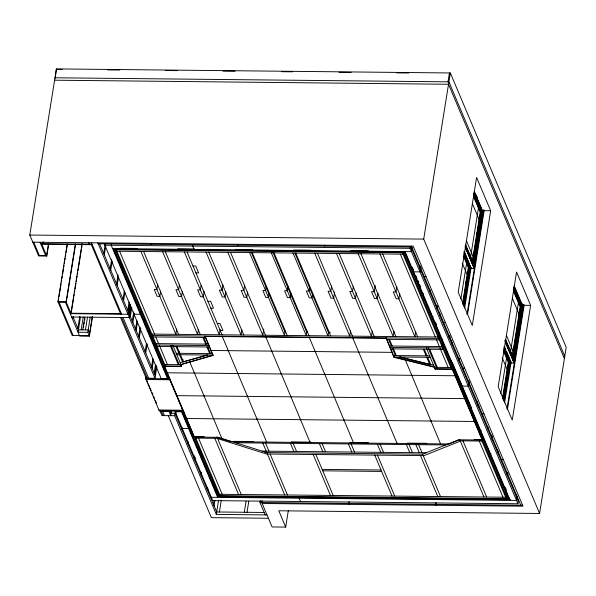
<?xml version="1.0" encoding="UTF-8"?>
<svg xmlns="http://www.w3.org/2000/svg" width="596" height="596" viewBox="0 0 596 596"><rect width="100%" height="100%" fill="white"/><g stroke="black" fill="none" stroke-linecap="round" stroke-linejoin="round"><path stroke-width="0.89" d="M48.708 244.144L46.793 256.071L38.643 255.989L29.8 235.04L56.411 68.905L450.338 72.965L566.2 347.326L539.589 513.461L278.779 510.772L285.678 527.095L272.089 526.953L261.778 502.54L262.076 500.707M55.331 77.368L56.411 68.905M43.672 241.879L43.381 243.712L42.778 242.289M48.507 243.667L46.592 255.595L38.442 255.513M92.291 316.416L89.206 335.675L72.22 335.503L57.946 301.695L67.206 243.883M58.296 301.256L58.736 298.499M59.034 296.666L61.09 283.815M61.381 281.983L61.679 280.15M61.969 278.31L62.267 276.477M62.558 274.644L63.444 269.131M63.735 267.299L64.033 265.466M64.323 263.626L64.614 261.793M64.912 259.96L65.202 258.12M65.5 256.287L65.791 254.455M66.089 252.615L66.379 250.782M66.677 248.942L67.408 244.36M71.125 313.682L66.096 301.785L75.357 243.965M75.558 244.442L66.298 302.254L58.147 302.172M82.062 243.667L70.924 313.205L120.504 313.72M71.416 311.857L73.613 298.127M73.911 296.301L74.202 294.469M74.493 292.636L74.791 290.811M75.081 288.978L75.96 283.487M76.258 281.662L76.549 279.829M76.839 277.997L77.137 276.171M77.428 274.339L77.718 272.514M78.016 270.681L78.307 268.848M78.597 267.023L81.384 249.635M81.674 247.809L81.972 245.977M73.114 318.271L73.412 316.439M77.845 328.396L79.752 316.506M80.497 317.02L78.061 332.24L87.798 332.345L89.407 336.151L79.67 336.055L65.396 302.246M81.168 329.849L83.216 317.042M82.747 329.871L84.803 317.065M83.455 327.696L83.745 325.87M84.036 324.038L84.334 322.205M84.625 320.38L84.915 318.547M85.466 329.893L87.53 317.027M87.798 332.345L90.242 317.057M89.407 336.151L92.492 316.893M167.804 377.059L167.543 378.676L161.203 378.609L104.859 245.18L105.12 243.563M103.711 253.524L105.172 244.382M104.315 254.954L105.775 245.805M111.459 243.63L111.199 245.239L167.543 378.676M110.141 268.759L111.608 259.618M110.744 270.189L112.212 261.041M116.578 283.994L118.038 274.853M117.181 285.424L118.5 277.192M123.007 299.237L124.326 291.004M123.61 300.66L124.929 292.427M127.738 310.419L129.056 302.187M129.66 303.617L127.954 314.271L70.216 313.675M128.945 313.28L130.263 305.048M129.146 313.757L130.606 304.608M131.068 306.94L129.354 317.601L71.624 317.005M130.345 316.61L131.813 307.447M132.26 321.132L133.727 311.969M132.863 322.563L134.331 313.399M135.575 328.992L136.894 320.745M136.179 330.415L137.497 322.175M140.611 312.669L140.351 314.278L134.011 314.211M138.689 336.368L140.157 327.204M139.293 337.798L140.76 328.634M145.126 351.603L146.445 343.356M145.729 353.033L147.197 343.87M157.754 284.18L156.912 289.447L154.2 289.418L157.113 296.316L159.832 296.346L160.674 291.079M145.633 378.564L169.406 378.81L183.076 411.188L159.311 410.942L145.633 378.564L145.931 376.739M146.333 377.693L146.035 379.518L169.808 379.764L169.934 378.959L168.78 378.922L114.089 249.419L115.222 249.433L219.574 496.535L218.441 496.52L182.749 412.015L183.881 412.022M151.563 366.838L152.881 358.598M152.166 368.268L153.485 360.021M154.178 373.029L155.496 364.782M154.781 374.459L156.241 365.296M120.526 317.512L146.162 378.214L154.99 378.304L156.845 366.749M474.111 439.55L482.261 439.632L482.201 440.034L459.561 439.803L449.146 443.96L230.89 441.71L216.862 437.3L194.221 437.069L164.369 366.361L164.429 365.959L181.638 366.138M179.493 284.404L178.651 289.671L175.932 289.641L178.845 296.547L181.564 296.57L182.406 291.302M167.148 372.388L167.081 372.791L455.053 375.763L455.12 375.353M176.707 329.052L175.865 334.319L140.88 251.475M192.962 244.472L192.702 246.081L194.11 249.419M179.18 351.7L178.927 353.309L176.111 346.649M171.603 410.51L170.776 415.68L168.966 411.396L160.138 411.307L161.948 415.591L174.628 415.717L216.296 514.393L267.008 514.922M180.767 364.633L213.033 355.082L204.994 336.04L212.973 355.484L180.767 364.633L181.571 366.54L164.369 366.361M182.965 359.53L182.577 361.951L179.53 354.739M174.628 415.717L175.455 410.555M175.619 414.727L176.058 411.985M201.083 285.506L200.383 289.894L197.663 289.865L200.576 296.771L203.296 296.793L204.137 291.533M189.692 361.72L222.062 438.932L222.129 438.529M182.808 409.43L182.674 410.234L158.909 409.988M181.303 428.196L181.594 426.371M181.907 429.627L182.197 427.794M198.438 329.275L197.596 334.542L162.611 251.698M186.444 418.094L186.384 418.496L474.356 421.469L474.423 421.067M194.251 373.074L194.311 372.671M188.865 426.93L188.604 428.546L182.264 428.479M187.74 443.431L188.031 441.606M188.343 444.862L188.634 443.029M194.221 437.069L194.289 436.659L204.249 436.764M210.924 350.083L210.857 350.485L391.974 352.355L392.041 351.953M203.899 395.923L203.966 395.52M194.169 458.667L194.609 455.925M194.773 460.097L195.212 457.356M222.956 284.851L222.114 290.118L219.395 290.088L222.315 296.994L225.027 297.017L225.877 291.757M212.973 355.484L213.033 355.082L176.811 354.709M220.177 329.499L219.328 334.766L184.35 251.922M222.196 336.219L266.665 442.083M200.606 473.902L200.897 472.077M201.21 475.332L201.649 472.591M228.067 350.664L228.126 350.262M207.035 489.137L207.334 487.312M207.639 490.568L207.937 488.735M244.695 285.074L243.846 290.341L241.134 290.312L244.047 297.218L246.766 297.24L247.608 291.98M213.472 504.372L214.061 500.714M241.909 329.722L241.067 334.989L206.082 252.145M214.076 505.803L214.955 500.312M216.296 514.393L218.59 500.089M219.574 496.535L219.864 494.71M219.872 496.185L506.943 499.143L507.196 499.739L220.125 496.773L220.17 494.352M219.403 512.001L221.302 500.111M230.89 441.71L230.957 441.308M247.37 396.37L247.429 395.967M266.144 287.056L265.585 290.565L262.866 290.535L265.779 297.441L268.498 297.471L269.064 293.955M263.782 329.066L262.799 335.213L227.814 252.369M265.667 336.666L310.136 442.53L310.203 442.128M257.018 419.226L257.085 418.824M244.3 512.262L246.059 501.288M271.53 351.111L271.597 350.709M247.02 512.292L248.778 501.31M288.017 286.4L287.317 290.788L284.597 290.759L287.518 297.665L290.23 297.695L290.937 293.306M285.238 331.048L284.53 335.436L249.545 252.592M265.198 514.899L259.968 502.517L260.266 500.685M281.185 373.968L281.245 373.565M309.615 287.503L309.048 291.012L306.337 290.982L309.25 297.888L311.969 297.918L312.669 293.53M306.97 331.272L306.269 335.66L271.284 252.816M309.138 337.113L353.607 442.977L353.666 442.575M300.488 419.673L300.548 419.271M285.678 527.095L288.315 510.601M315.001 351.565L315.068 351.156M331.629 285.968L330.787 291.235L328.068 291.206L330.981 298.112L333.7 298.142L334.684 291.995M328.701 331.495L328.001 335.883L293.016 253.039M324.649 374.415L324.716 374.012M353.361 286.192L352.519 291.459L349.8 291.429L352.72 298.335L355.432 298.365L356.281 293.098M350.582 330.847L349.733 336.107L314.748 253.263M352.601 337.56L397.07 443.424L397.137 443.022M343.952 420.12L344.019 419.718M375.234 285.544L374.251 291.682L371.539 291.653L374.452 298.559L377.171 298.589L378.013 293.321M372.314 331.071L371.472 336.33L336.487 253.494M368.119 374.862L368.186 374.459M349.01 501.601L349.114 504.387M394.09 357.354L386.111 337.91L394.09 357.354L434.328 367.248L435.132 369.155L452.342 369.334L482.201 440.034M377.767 397.718L377.834 397.316M396.832 286.639L395.99 291.906L393.271 291.884L396.184 298.782L398.903 298.812L399.745 293.545M403.47 251.542L403.045 254.179L116.883 251.229M394.045 331.294L393.204 336.561L358.218 253.717M217.659 497.347L181.519 411.762L175.179 411.694L212.727 500.61L517.909 503.754L410.041 248.323L410.301 246.707M412.127 247.407L411.449 251.654L112.607 248.577M412.439 250.663L412.73 248.837M448.013 81.831L449.436 72.958M539.589 513.461L423.726 239.1L450.338 72.965M405.22 359.671L440.541 443.871M420.076 268.759L420.515 266.01M420.381 269.474L419.994 271.888L413.654 271.828M420.679 270.182L421.119 267.44M415.777 331.518L414.935 336.785L379.95 253.941M429.731 291.608L430.021 289.783M430.334 293.038L430.625 291.206M426.408 354.248L426.147 355.857L423.331 349.196M421.238 398.165L421.305 397.763M436.719 308.154L437.159 305.413M437.322 309.585L437.762 306.843M439.379 314.464L439.669 312.662M439.982 315.895L440.273 314.092M438.313 335.265L438.03 337.023L151.868 334.073M438.917 336.695L438.634 338.446L152.472 335.496M434.328 367.248L434.395 366.845L394.15 356.952L430.372 357.324M439.52 338.118L439.237 339.876L386.715 339.333M435.132 369.155L426.356 347.803M442.47 343.907L442.053 346.544L389.523 346M430.893 421.022L430.953 420.612M443.074 345.337L442.657 347.967L390.127 347.431M443.677 346.768L443.26 349.398L390.73 348.854M449.034 337.314L449.317 335.511M449.637 338.744L450.069 336.04M451.395 342.909L451.835 340.167M451.999 344.339L452.29 342.514M451.068 360.573L450.777 362.39L449.645 362.383M460.902 298.834L466.72 262.516M451.321 364.856L450.896 367.494L434.596 367.322M468.076 262.531L467.912 263.588L468.761 261.651M451.924 366.287L451.5 368.917L402.442 252.749M465.722 282.981L466.02 281.163M462.66 302.999L468.314 267.738L463.405 256.116M452.342 369.334L452.409 368.931L435.199 368.753M462.779 304.534L468.747 267.306L463.926 255.885M470.482 257.77L478.595 207.147L479.951 207.162L479.907 208.22L480.629 206.283M463.584 305.741L469.67 267.753L464.06 254.477M463.71 305.741L469.797 267.753L463.837 253.65M464.284 303.64L464.575 301.814M464.865 299.997L465.163 298.179M465.454 296.361L465.744 294.536M466.035 292.718L466.325 290.9M466.616 289.082L466.906 287.257M467.197 285.439L467.495 283.621M467.927 280.895L468.218 279.07M468.508 277.252L468.538 274.808L469.73 276.358M469.089 273.631L469.38 271.828M469.67 270.025L469.961 268.222M464.12 307L470.445 267.515L463.993 252.242M471.697 262.061L472.025 260.02L471.578 259.431M464.627 308.207L471.138 267.559M465.349 246.625L474.178 268.431L471.116 268.401L464.791 252.51M472.263 260.936L472.546 259.171M476.442 234.809L476.733 232.999M472.263 261.823L480.182 212.37L473.529 196.613M472.509 262.56L480.614 211.938L473.351 194.728M473.485 193.313L481.546 212.385L473.47 263.603L481.672 212.385L473.611 193.313M473.865 262.575L474.155 260.772M474.446 258.969L474.468 256.541L475.66 258.098M475.019 255.356L475.31 253.546M475.601 251.735L475.891 249.925M476.763 244.502L477.053 242.691M477.344 240.881L477.634 239.07M477.925 237.26L478.357 234.548M478.648 232.738L478.938 230.928M479.229 229.117L479.519 227.307M479.802 225.497L480.093 223.686M480.383 221.876L480.413 219.447L481.605 220.997M480.965 218.263L481.255 216.46M481.546 214.657L481.829 212.854M458.682 360.17L458.972 358.338M474.118 192.731L482.32 212.154L473.932 264.535L465.379 244.285M435.944 502.502L436.056 505.281M483.013 212.198L474.111 267.775L465.051 246.319M459.285 361.601L459.725 358.852M466.973 314.591L483.766 209.747L484.161 210.671L467.51 314.599M449.146 443.96L449.213 443.558M490.672 210.738L472.293 325.461L458.22 292.129L476.591 177.407L490.672 210.738L483.423 210.664M464.768 398.21L464.709 398.612L176.729 395.647M468.337 383.027L468.776 380.278M459.561 439.803L459.62 439.401L422.609 454.189L266.829 452.58L262.136 451.112L426.08 452.796M468.635 383.735L468.247 386.156L461.907 386.089M468.933 384.45L469.372 381.708M476.778 403.023L477.068 401.19M477.381 404.446L477.672 402.62M477.985 405.876L478.275 404.073M478.588 407.306L478.879 405.503M482.246 439.252L481.963 441.047L460.224 440.824M487.632 428.733L487.923 426.93M488.236 430.156L488.526 428.353M491.454 437.777L491.894 435.035M492.058 439.207L492.497 436.458M500.863 393.457L506.682 357.138M508.038 357.153L507.874 358.211L508.723 356.274M502.622 397.629L508.269 362.368L503.367 350.746M502.741 399.164L508.708 361.928L503.881 350.515M510.444 352.4L518.557 301.777M503.546 400.37L509.632 362.375L504.022 349.1M503.672 400.37L509.759 362.383L503.799 348.273M504.246 398.262L504.536 396.444M504.827 394.627L505.117 392.809M505.415 390.983L505.706 389.166M505.997 387.348L506.287 385.53M506.578 383.705L506.868 381.887M507.159 380.069L507.449 378.251M509.051 368.254L509.342 366.451M509.632 364.648L509.915 362.845M519.913 301.792L519.742 302.85L520.591 300.913M504.082 401.63L510.407 362.144L503.955 346.865M511.659 356.684L511.986 354.65L511.539 354.061M504.588 402.829L511.1 362.189M512.225 356.445L520.144 307L513.491 291.235M497.288 451.582L497.578 449.757M512.471 357.19L520.576 306.567L513.305 289.351M497.891 453.012L498.182 451.179M513.447 287.942L521.5 307.014L513.298 358.226L513.894 359.165L522.282 306.784L514.08 287.361M513.827 357.205L514.117 355.402M514.408 353.599L514.43 351.171L515.622 352.72M514.981 349.986L515.272 348.176M515.562 346.365L515.853 344.555M516.143 342.745L516.434 340.934M516.725 339.124L517.015 337.314M517.306 335.503L517.596 333.7M517.879 331.89L518.17 330.08M519.19 323.747L519.474 321.937M519.764 320.126L520.055 318.316M520.345 316.506L520.375 314.07L521.567 315.627M520.926 312.893L521.217 311.09M521.5 309.287L521.791 307.484M522.975 306.828L514.072 362.398L505.013 340.949M504.29 346.954L511.077 363.024L514.139 363.053L504.954 340.405M506.935 409.221L523.728 304.377L524.122 305.301L507.472 409.228M530.626 305.368L512.255 420.091L498.182 386.759L516.553 272.037L530.626 305.368L523.385 305.294M506.935 474.438L507.233 472.606M507.539 475.869L507.978 473.12M506.116 494.531L505.684 497.235L219.522 494.285M195.197 436.674L220.125 495.708L506.287 498.658L506.719 495.961M508.679 499.515L404.081 251.817L402.948 251.803L507.546 499.5L508.679 499.515L508.969 497.69M516.285 496.58L516.576 494.747M517.179 496.177L516.501 500.424L211.319 497.28M517.909 503.754L518.587 499.508M460.35 441.115L424.032 455.62L266.591 454.003L217.652 438.611M482.32 212.154L481.546 212.385M470.445 267.515L469.67 267.753M522.282 306.784L521.5 307.014M510.407 362.144L509.632 362.375M180.156 362.636L206.961 355.022M207.862 355.03L183.479 361.958L180.432 354.747M56.613 69.382L62.185 69.441M107.712 69.911L119.796 70.03M165.323 70.499L177.399 70.626M222.926 71.095L235.003 71.222M281.461 71.699L292.614 71.811M339.064 72.295L351.148 72.414M396.675 72.883L408.752 73.01M54.601 80.199L448.527 84.259L564.39 358.613M480.614 211.938L481.978 211.952M480.674 220.066L479.318 220.051L472.397 203.668M29.8 235.04L423.726 239.1M32.817 242.185L413.162 246.103L522.99 506.183L262.18 503.493M98.191 243.801L411.754 247.035M40.662 243.69L92.052 244.218M41.772 244.174L91.352 244.68M104.859 245.18L410.041 248.323M120.392 248.241L137.073 248.413M177.839 248.83L194.52 249.001M235.211 249.419L252.786 249.605M293.478 250.022L311.052 250.201M350.82 250.611L368.395 250.797M474.736 257.167L473.373 257.152L466.452 240.769M468.747 267.306L470.102 267.321M192.992 265.995L195.712 266.025L198.624 272.923L195.913 272.901M468.806 275.434L467.443 275.419L462.272 263.171M424.27 276.678L426.08 276.693M422.333 293.657L423.465 293.672M131.068 290.893L132.2 290.908M207.9 301.285L210.611 301.315L213.532 308.221L210.813 308.192M57.946 301.695L66.096 301.785M520.576 306.567L521.94 306.582M520.636 314.695L519.28 314.681L512.359 298.298M431.988 316.513L433.121 316.521M443.566 322.384L445.383 322.399M217.294 323.546L220.013 323.576L222.926 330.475L220.215 330.445M78.448 329.826L88.186 329.923L89.594 333.253M330.326 332.68L328.515 332.657L294.975 253.233M204.927 336.442L386.044 338.312M441.636 339.362L442.768 339.377M150.371 336.598L151.496 336.613M153.075 336.926L205.598 337.47M155.884 343.594L208.414 344.13M156.487 345.024L209.017 345.561M157.091 346.447L209.613 346.991M514.691 351.796L513.335 351.782L506.414 335.392M563.876 356.185L564.777 356.199L448.915 81.838L54.988 77.778L55.19 78.255M176.207 353.279L212.429 353.659M393.546 355.521L429.768 355.894M508.708 361.928L510.064 361.943L509.051 359.552M164.734 364.543L181.035 364.707M462.868 368.09L464.679 368.105M168.944 377.916L167.811 377.901L113.128 248.413M482.171 413.795L483.982 413.818M170.486 413.252L175.015 413.304L216.802 512.262M480.242 430.781L481.374 430.789M195.801 438.097L217.533 438.328M233.714 441.338L253.248 441.539M291.325 441.927L310.829 442.128M349.837 442.53L368.47 442.724M407.314 443.126L426.736 443.327M235.636 442.776L445.741 444.944M489.89 453.63L491.022 453.645M501.474 459.501L503.285 459.523M322.168 469.387L381.03 469.991M322.771 470.818L381.634 471.421M218.955 496.349L217.823 496.334L181.78 410.994L182.912 411.002L183.985 413.535M259.558 496.766L277.125 496.945M317.817 497.369L335.392 497.548M375.16 497.958L392.734 498.137M433.426 498.561L451.001 498.74M490.508 499.15L508.738 499.336M510.325 499.351L509.193 499.336L404.498 251.415M259.968 502.517L522.588 505.229M216.683 511.979L264.676 512.471M268.416 518.252L211.364 517.663L168.288 415.658M400.229 357.011L433.724 365.251M399.32 357.004L429.798 364.499L426.751 357.287M217.793 437.166L266.829 452.587L284.724 494.956M470.587 407.925L471.66 408.342L452.357 362.636M476.197 194.84L477.24 197.321M522.081 303.498L523.117 305.949M474.252 191.376L483.632 213.591M514.214 286.005L523.593 308.221M474.498 192.225L483.162 212.735M514.095 285.998L523.117 307.365M476.807 199.712L477.85 202.193M478.551 203.847L479.601 206.335M513.573 287.942L521.627 307.014L513.424 358.226L505.594 339.981M505.691 339.742L513.894 359.165M465.632 245.351L473.47 263.603M465.245 247.28L474.178 268.431M505.207 341.903L514.139 363.053M504.752 347.14L505.825 349.681M506.54 351.372L511.182 362.368M463.971 251.475L471.116 268.401M464.582 254.246L467.033 260.042M505.594 351.357L506.295 353.011M509.692 370.988L508.626 369.438L508.76 370.056L507.405 370.049L502.234 357.801M411.352 246.088L520.777 505.207M410.778 246.737L518.297 501.34M412.402 267.477L413.475 270.018M415.971 275.926L417.044 278.466M417.759 280.15L418.832 282.69M419.539 284.374L420.612 286.914M435.616 322.451L436.689 324.991M505.319 487.498L506.391 490.039M405.109 251.594L510.161 500.357M481.359 439.625L506.287 498.658M400.326 254.149L435.311 336.993M436.518 339.847L439.334 346.514M439.937 347.945L448.177 367.464M479.244 441.025L502.972 497.206M429.671 349.256L437.315 367.352M428.166 347.818L436.406 367.345M424.24 349.204L427.056 355.872M427.66 357.295L430.699 364.506M462.943 440.854L486.671 497.034M382.669 253.963L417.654 336.807M459.62 439.401L483.952 497.004M360.938 253.74L395.923 336.584M389.426 339.362L392.243 346.03M393.449 348.884L396.265 355.551M388.525 339.355L391.341 346.023M392.548 348.876L395.357 355.544M339.199 253.516L374.184 336.36M418.586 444.661L422.005 452.759M422.609 454.189L440.504 496.557M415.866 444.638L419.286 452.729M420.493 455.582L437.784 496.535M409.057 444.564L412.477 452.662M324.41 245.187L324.813 246.141M406.345 444.534L409.765 452.632M317.467 253.293L352.452 336.137M315.709 251.259L315.962 251.855M380.084 444.266L383.496 452.364M377.365 444.236L380.784 452.334M295.735 253.069L330.72 335.913M377.462 455.143L394.753 496.088M374.742 455.113L392.034 496.058M273.996 252.846L308.981 335.69M272.879 252.153L306.784 332.434M351.104 443.968L354.523 452.059M348.384 443.938L351.804 452.036M252.264 252.622L287.25 335.466M251.505 252.786L285.052 332.21M322.123 443.67L325.543 451.761M237.476 244.293L237.879 245.247M319.404 443.64L322.823 451.738M230.533 252.399L265.518 335.243M315.88 454.51L333.171 495.455M313.168 454.48L330.46 495.425M293.143 443.372L296.562 451.463M290.431 443.342L293.85 451.433M208.801 252.175L243.779 335.019M299.162 498.182L300.57 501.519M187.062 251.952L222.047 334.796M265.525 443.089L268.945 451.179M270.152 454.033L287.443 494.985M262.806 443.059L266.226 451.15M203.787 337.448L206.596 344.115M207.803 346.969L210.619 353.637M202.878 337.44L205.695 344.108M206.901 346.961L209.718 353.629M165.33 251.728L200.316 334.572M150.542 243.399L150.944 244.345M143.599 251.505L178.576 334.349M246.133 496.453L246.386 497.049M216.929 436.898L241.253 494.509M177.019 346.656L179.828 353.324M214.813 438.298L238.542 494.479M172.788 345.188L181.37 365.504M170.977 345.173L179.225 364.692M170.679 346.589L178.316 364.685M119.595 251.251L154.58 334.095M155.787 336.956L158.603 343.624M159.206 345.047L167.454 364.566M198.513 438.127L222.241 494.308M116.28 249.799L165.338 365.966M120.355 262.866L121.435 265.421M122.15 267.12L123.23 269.668M128.252 281.558L128.967 283.256M144.351 319.68L145.066 321.378M149 330.683L150.073 333.224M152.569 339.139L153.634 341.664M154.349 343.356L155.414 345.881M156.13 347.565L157.195 350.098M197.872 446.426L198.937 448.952M199.653 450.643L200.725 453.183M201.441 454.875L202.513 457.415M212.161 480.264L213.234 482.805M213.949 484.496L215.022 487.036M215.737 488.727L216.81 491.268M217.525 492.959L218.598 495.5M99.487 243.526L155.377 375.89M170.076 410.689L171.164 413.259M97.789 242.855L154.99 378.304M91.449 242.788L121.614 314.204M123.022 317.534L148.657 378.244M162.626 411.329L164.436 415.613M91.151 244.204L120.705 314.196M121.659 317.526L147.294 378.229M161.27 411.315L163.081 415.606M88.737 242.758L89.34 244.189M146.527 379.555L147.599 382.096M148.315 383.787L149.38 386.327M150.095 388.018L151.168 390.559M151.883 392.257L152.956 394.79M153.671 396.489L154.744 399.022M155.459 400.721L156.532 403.261M73.003 316.923L78.776 330.594M41.571 243.697L46.793 256.071M40.059 242.259L45.691 255.587M33.719 242.192L39.351 255.52M59.056 302.179L73.129 335.511M402.643 252.16L115.572 249.195L115.825 249.791L402.896 252.756L402.643 252.16"/></g></svg>
